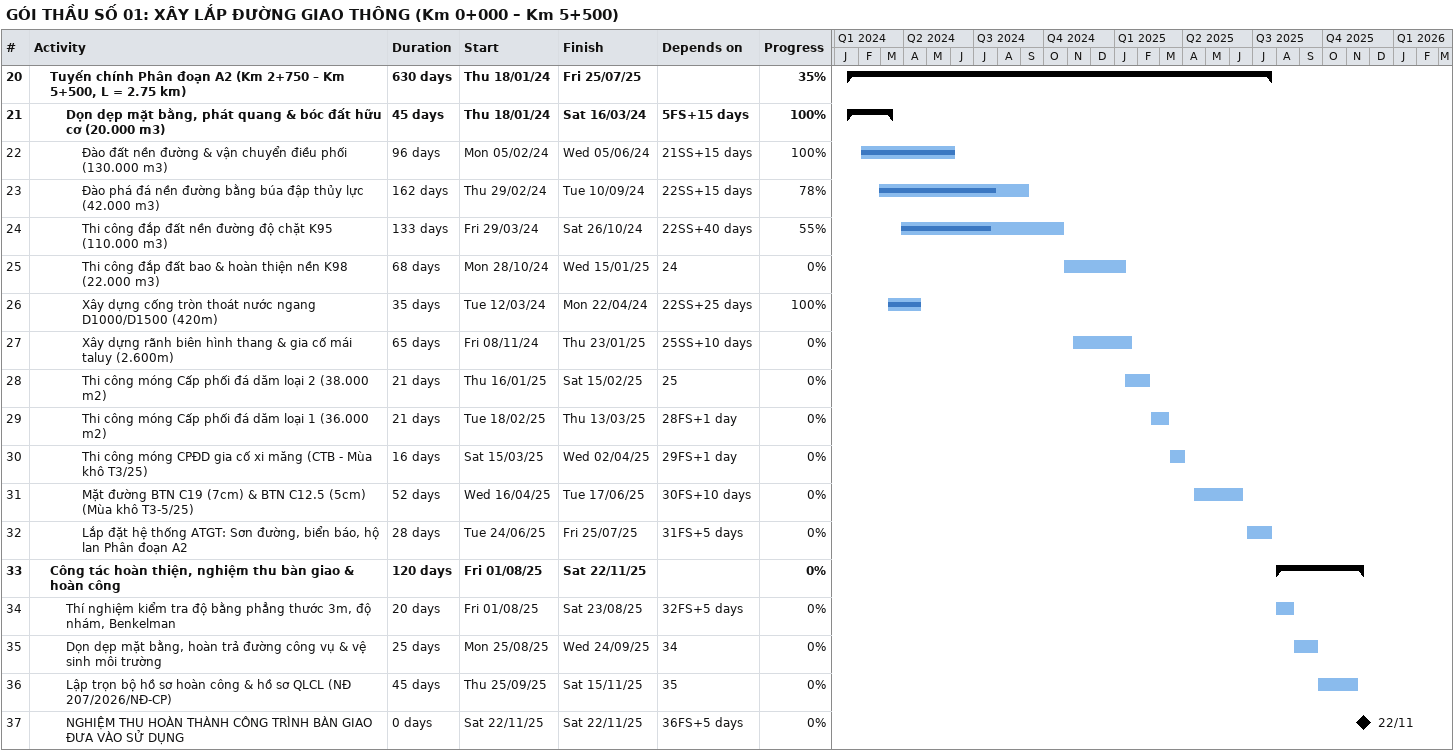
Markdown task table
GÓI THẦU SỐ 01: XÂY LẮP ĐƯỜNG GIAO THÔNG (Km 0+000 – Km 5+500)

| ID | Level | Task | Duration | Start | Finish | Predecessors | % complete |
|---|---|---|---|---|---|---|---|
| 20 | 2 | **Tuyến chính Phân đoạn A2 (Km 2+750 – Km 5+500, L = 2.75 km)** | 630d | 2024-01-18 | 2025-07-25 |  | 35 |
| 21 | 3 | **Dọn dẹp mặt bằng, phát quang & bóc đất hữu cơ (20.000 m3)** | 45d | 2024-01-18 | 2024-03-16 | 5FS+15d | 100 |
| 22 | 4 | Đào đất nền đường & vận chuyển điều phối (130.000 m3) | 96d | 2024-02-05 | 2024-06-05 | 21SS+15d | 100 |
| 23 | 4 | Đào phá đá nền đường bằng búa đập thủy lực (42.000 m3) | 162d | 2024-02-29 | 2024-09-10 | 22SS+15d | 78 |
| 24 | 4 | Thi công đắp đất nền đường độ chặt K95 (110.000 m3) | 133d | 2024-03-29 | 2024-10-26 | 22SS+40d | 55 |
| 25 | 4 | Thi công đắp đất bao & hoàn thiện nền K98 (22.000 m3) | 68d | 2024-10-28 | 2025-01-15 | 24 | 0 |
| 26 | 4 | Xây dựng cống tròn thoát nước ngang D1000/D1500 (420m) | 35d | 2024-03-12 | 2024-04-22 | 22SS+25d | 100 |
| 27 | 4 | Xây dựng rãnh biên hình thang & gia cố mái taluy (2.600m) | 65d | 2024-11-08 | 2025-01-23 | 25SS+10d | 0 |
| 28 | 4 | Thi công móng Cấp phối đá dăm loại 2 (38.000 m2) | 21d | 2025-01-16 | 2025-02-15 | 25 | 0 |
| 29 | 4 | Thi công móng Cấp phối đá dăm loại 1 (36.000 m2) | 21d | 2025-02-18 | 2025-03-13 | 28FS+1d | 0 |
| 30 | 4 | Thi công móng CPĐD gia cố xi măng (CTB - Mùa khô T3/25) | 16d | 2025-03-15 | 2025-04-02 | 29FS+1d | 0 |
| 31 | 4 | Mặt đường BTN C19 (7cm) & BTN C12.5 (5cm) (Mùa khô T3-5/25) | 52d | 2025-04-16 | 2025-06-17 | 30FS+10d | 0 |
| 32 | 4 | Lắp đặt hệ thống ATGT: Sơn đường, biển báo, hộ lan Phân đoạn A2 | 28d | 2025-06-24 | 2025-07-25 | 31FS+5d | 0 |
| 33 | 2 | **Công tác hoàn thiện, nghiệm thu bàn giao & hoàn công** | 120d | 2025-08-01 | 2025-11-22 |  | 0 |
| 34 | 3 | Thí nghiệm kiểm tra độ bằng phẳng thước 3m, độ nhám, Benkelman | 20d | 2025-08-01 | 2025-08-23 | 32FS+5d | 0 |
| 35 | 3 | Dọn dẹp mặt bằng, hoàn trả đường công vụ & vệ sinh môi trường | 25d | 2025-08-25 | 2025-09-24 | 34 | 0 |
| 36 | 3 | Lập trọn bộ hồ sơ hoàn công & hồ sơ QLCL (NĐ 207/2026/NĐ-CP) | 45d | 2025-09-25 | 2025-11-15 | 35 | 0 |
| 37 | 3 | NGHIỆM THU HOÀN THÀNH CÔNG TRÌNH BÀN GIAO ĐƯA VÀO SỬ DỤNG | 0d | 2025-11-22 | 2025-11-22 | 36FS+5d | 0 |
